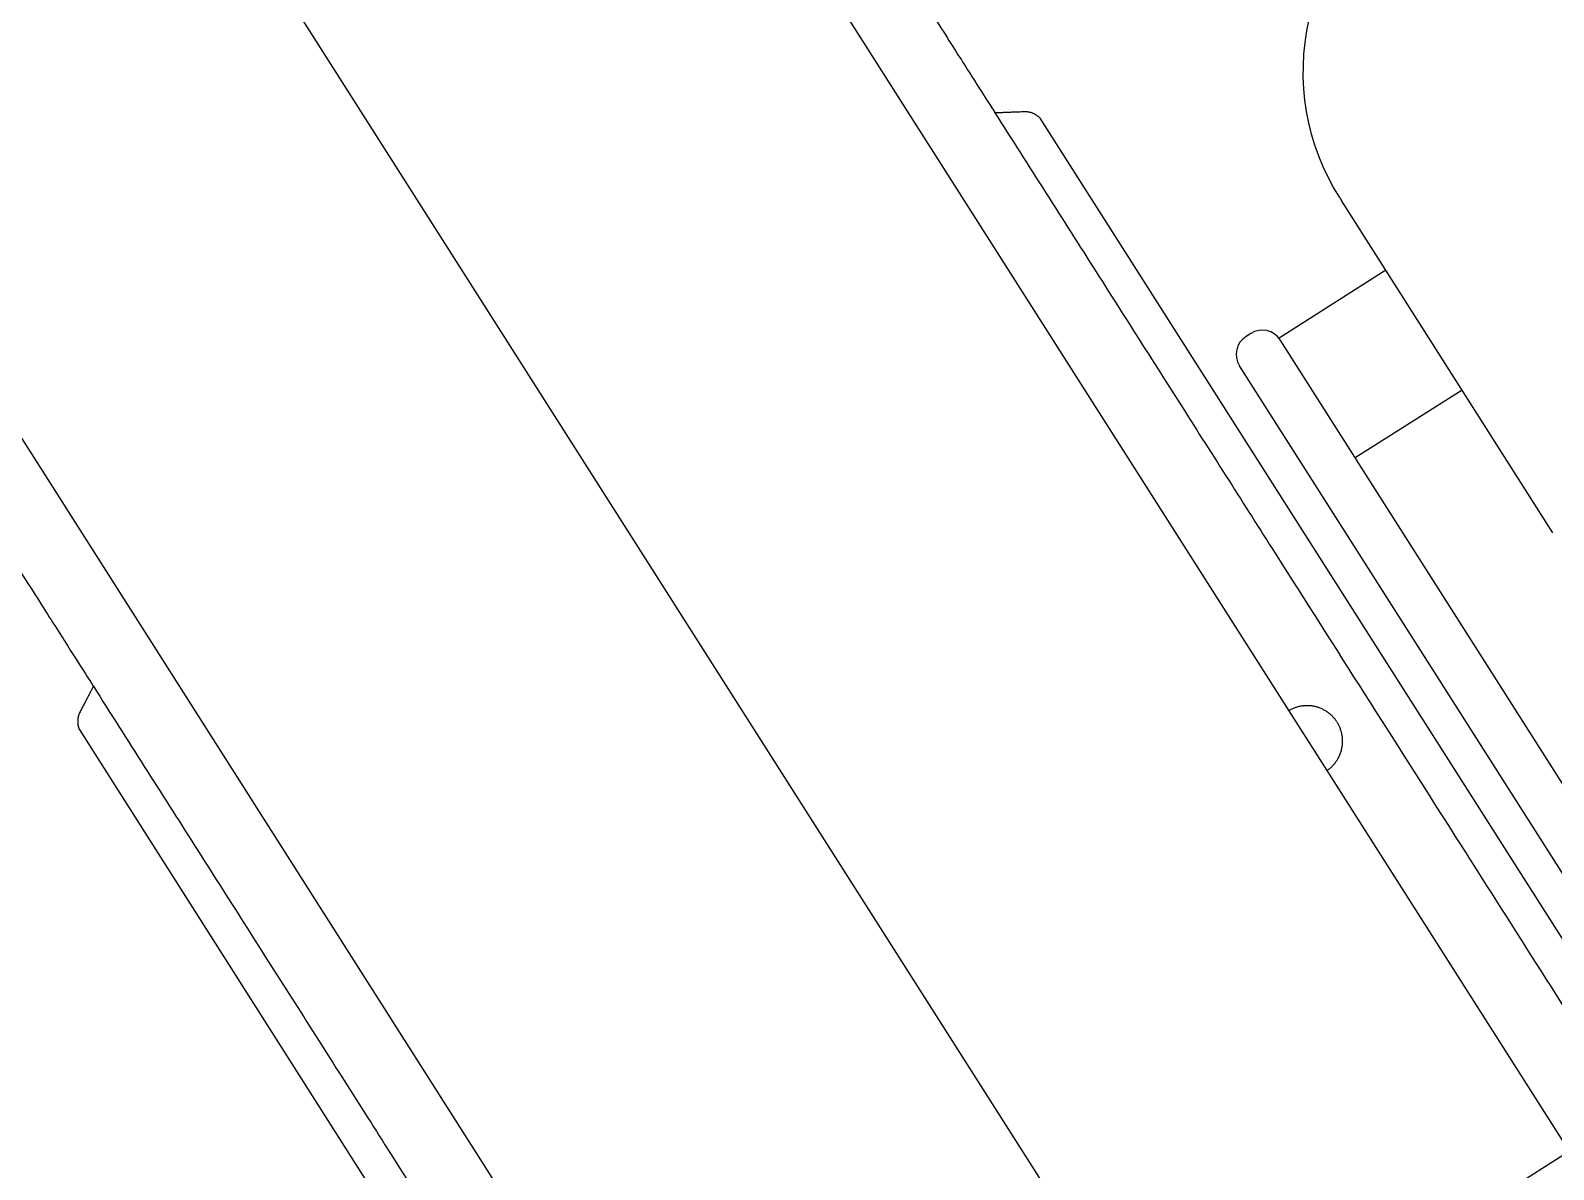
# Model space of a CAD drawing. Header units: millimetres. Extents: x 1145859089 to 1147511753, y -1047484727 to -1047247487.
# Drawn here: x 1147319884.5 to 1147320099, y -1047439149.2 to -1047438988.8 of the extents above; entities that cross this region are included whole.
import ezdxf
from ezdxf.xclip import XClip

# ---------------------------------------------------------------- set-up
doc = ezdxf.new("R2010")
doc.units = ezdxf.units.MM
doc.header["$LTSCALE"] = 100
doc.header["$MEASUREMENT"] = 0
doc.header["$XCLIPFRAME"] = 2
doc.linetypes.add('단지배치도$0$CENTER', pattern=[31, 30, -0.5, 0, -0.5])
doc.layers.get('0').update_dxf_attribs({"linetype": 'CONTINUOUS'})
doc.layers.add('XREF', color=135, linetype='CONTINUOUS')
doc.layers.add('단지배치도$0$W240910', color=135, linetype='CONTINUOUS')

# ---------------------------------------------------------------- blocks, each defined once
blk = doc.blocks.new('단지배치도$0$zw$9902')
at = {"layer": '단지배치도$0$W240910', "linetype": '단지배치도$0$CENTER', "ltscale": 50}
for p, q in [((59583, -67511.43), (59911.68, -68028.08)), ((59903.18, -67730.31), (59644.11, -67895.12))]:
    blk.add_line(p, q, dxfattribs=at)
at = {"layer": '단지배치도$0$W240910', "linetype": 'ByBlock', "ltscale": 20}
for p, q in [((59923.98, -67926.31), (59693.78, -67564.47)), ((59754.65, -67631.85), (59884.75, -67836.37)), ((59814.29, -67996.09), (59584.1, -67634.25)), ((59796.87, -67643.05), (59797.13, -67643.46)), ((59826.91, -67690.27), (59797.13, -67643.46)), ((59803.38, -67653.28), (59788.33, -67662.86)), ((59784.35, -67662.19), (59783.69, -67662.61)), ((59855.06, -67767.76), (59788.49, -67663.11)), ((59849.35, -67771.39), (59782.77, -67666.75)), ((59814.12, -67670.16), (59799.06, -67679.73)), ((59619.34, -67717.94), (59749.44, -67922.45))]:
    blk.add_line(p, q, dxfattribs=at)
at = {"layer": '단지배치도$0$W240910'}
for radius in [11431.38, 11931.38]:
    blk.add_arc((57394.29, -57699.4), radius, 251.62775, 321.418131, dxfattribs=at)
at = {"layer": '단지배치도$0$W240910', "linetype": 'ByBlock', "ltscale": 20}
for centre, start, end in [((59785.3, -67665.14), 122.4639, 212.4639), ((59785.96, -67664.72), 32.4639, 122.4639)]:
    blk.add_arc(centre, 3, start, end, dxfattribs=at)
at = {"layer": '단지배치도$0$W240910', "linetype": 'ByBlock', "ltscale": 20, "extrusion": (0, 0, -1)}
blk.add_ellipse((59825.25, -67625), major_axis=(28.38, 18.05), ratio=0.987219, start_param=3.141555, end_param=4.712362, dxfattribs=at)
at = {"layer": '단지배치도$0$W240910', "linetype": 'ByBlock', "ltscale": 20}
for points in [[(59702.29, -67558.76), (59748.31, -67631.1), (59748.31, -67631.1)], [(59748.31, -67631.1), (59750.33, -67631.01), (59752.66, -67630.93)], [(59748.31, -67631.1), (59836.77, -67770.15), (59882.75, -67842.42)], [(59575.32, -67639.54), (59621.34, -67711.88), (59621.34, -67711.88)], [(59621.34, -67711.88), (59620.4, -67713.67), (59619.34, -67715.74)], [(59621.34, -67711.88), (59709.8, -67850.93), (59755.78, -67923.2)]]:
    blk.add_open_spline(points, degree=2, dxfattribs=at)
for points, weights in [([(59752.66, -67630.93), (59753.83, -67631), (59754.65, -67631.85)], [1, 0.930141413794, 1]), ([(59619.34, -67715.74), (59618.91, -67716.84), (59619.34, -67717.94)], [1, 0.930141413794, 1]), ([(59796.47, -67716.88), (59793.86, -67712.88), (59789.74, -67715.3)], [1, 0.723599161144, 1]), ([(59795.04, -67723.78), (59799.1, -67721.08), (59796.52, -67716.95)], [1, 0.716193464368, 1])]:
    blk.add_rational_spline(points, weights, degree=2, dxfattribs=at)
blk = doc.blocks.new('단지배치도')
blk.add_blockref('단지배치도$0$zw$9902', (141034.19, 142437.16))

msp = doc.modelspace()

# ---------------------------------------------------------------- block references
at = {"layer": 'XREF'}
ref = msp.add_blockref('단지배치도', (1147119237.834579, -1047513806.462535), dxfattribs=at)
XClip(ref).set_block_clipping_path([(72982.4064819524, 34919.7593965302), (360382.4067475507, 255319.7593436702)])

doc.saveas('drawing.dxf')
